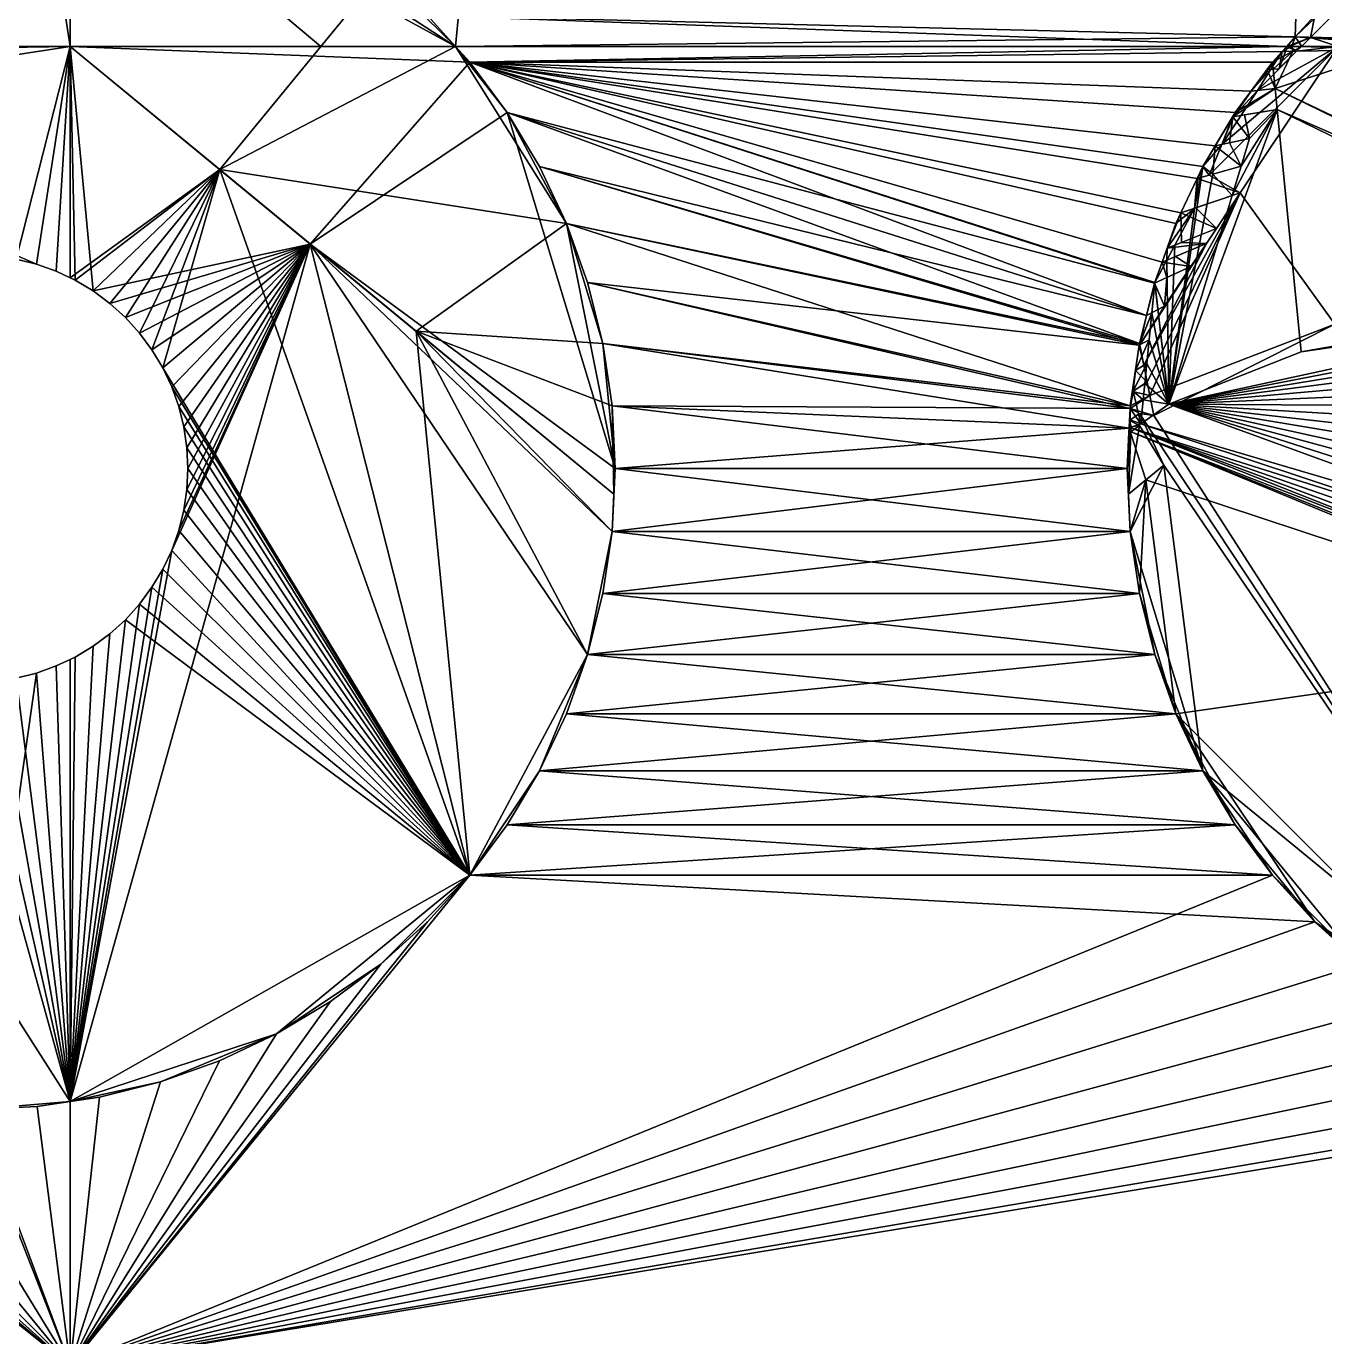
# Model space of a CAD drawing. Extents: x -12 to 12, y -68 to 54.
# Drawn here: x -6.33 to 3.4, y -55.79 to -45.98 of the extents above; entities that cross this region are included whole.
import ezdxf

# ---------------------------------------------------------------- set-up
doc = ezdxf.new("R2010")
doc.units = 0

msp = doc.modelspace()

# ---------------------------------------------------------------- linework, layer by layer
for points in [[(-3.3234, -45.8954, 3), (-3.1135, -46.127, 3), (6, 50.007, 3)], [(-3.1135, -46.127, 3), (3.177, -46.0569, 3), (6, 50.007, 3)], [(3.177, -46.0569, 3), (3.3234, -45.8954, 3), (6, 50.007, 3)], [(-9.88, -46.127, 3), (-9.5491, -46.127, 3), (-6.247, -44.5126, 3)], [(-9.88, -46.127, 3), (-6.247, -44.5126, 3), (-9.7626, -45.579, 3)], [(-6.247, -44.5126, -3), (-6, -44.5492, -3), (-9.88, -46.127, -3)], [(-8.1109, -44.6962, -3), (-6.247, -44.5126, -3), (-9.88, -46.127, -3)], [(-6, -44.5492, -3), (-6, -46.127, -3), (-9.88, -46.127, -3)], [(-9.5491, -46.127, 3), (-6, -46.127, 3), (-6.247, -44.5126, 3)], [(-6, -46.127, 3), (-6, -44.5492, 3), (-6.247, -44.5126, 3)], [(-4.1221, -46.127, -3), (-6, -46.127, -3), (-6, -44.5492, -3)], [(-3.6724, -45.579, -3), (-4.1221, -46.127, -3), (-6, -44.5492, -3)], [(-6, -44.5492, 3), (-6, -46.127, 3), (-3.1135, -46.127, 3)], [(-5.3241, -44.6962, 3), (-6, -44.5492, 3), (-3.1135, -46.127, 3)], [(-5.3241, -44.6962, 3), (-3.1135, -46.127, 3), (-3.6724, -45.579, 3)], [(4.0508, -45.2984, 3), (3.3234, -45.8954, 3), (3.2895, -46.0597, 3)], [(4.0508, -45.2984, 3), (3.2895, -46.0597, 3), (3.538, -46.0658, 3)], [(-3.6724, -45.579, -3), (-3.1135, -46.127, -3), (-4.1221, -46.127, -3)], [(-3.6724, -45.579, -3), (-3.3234, -45.8954, -3), (-3.1135, -46.127, -3)], [(-3.1135, -46.127, 3), (-3.3234, -45.8954, 3), (-3.6724, -45.579, 3)], [(3.177, -46.0569, -3), (3.3234, -45.8954, -3), (3.6724, -45.579, -3)], [(4.5618, -46.0913, -3), (3.177, -46.0569, -3), (3.6724, -45.579, -3)], [(3.1135, -46.127, -3), (-3.1135, -46.127, -3), (-3.3234, -45.8954, -3)], [(3.177, -46.0569, -3), (3.1135, -46.127, -3), (-3.3234, -45.8954, -3)], [(3.3234, -45.8954, -3), (3.177, -46.0569, -3), (-3.3234, -45.8954, -3)], [(3.3234, -45.8954, 3), (3.177, -46.0569, 3), (3.2895, -46.0597, 3)], [(-9.856, -46.1881, -3), (-9.88, -46.127, -3), (-6, -46.127, -3)], [(-9.856, -46.1881, -3), (-6, -46.127, -3), (-6.2531, -47.7584, -3)], [(-6, -46.127, 3), (-9.5491, -46.127, 3), (-9.6603, -46.6864, 3)], [(-6.4054, -47.7202, 3), (-6, -46.127, 3), (-9.6603, -46.6864, 3)], [(-6.4054, -47.7202, 3), (-6.2531, -47.7584, 3), (-6, -46.127, 3)], [(-6, -46.127, -3), (-6.1052, -47.8113, -3), (-6.2531, -47.7584, -3)], [(-6.2531, -47.7584, 3), (-6.1052, -47.8113, 3), (-6, -46.127, 3)], [(-6, -46.127, -3), (-6, -47.861, -3), (-6.1052, -47.8113, -3)], [(-6.1052, -47.8113, 3), (-6, -47.861, 3), (-6, -46.127, 3)], [(-4.8793, -47.0497, -3), (-6, -46.127, -3), (-4.1221, -46.127, -3)], [(-6, -47.861, -3), (-6, -46.127, -3), (-4.8793, -47.0497, -3)], [(-3.0071, -46.2444, 3), (-3.1135, -46.127, 3), (-6, -46.127, 3)], [(-6, -46.127, 3), (-6, -47.861, 3), (-5.9633, -47.8784, 3)], [(-6, -46.127, 3), (-5.9633, -47.8784, 3), (-5.8286, -47.9591, 3)], [(-4.2011, -47.6081, 3), (-3.0071, -46.2444, 3), (-6, -46.127, 3)], [(-4.2011, -47.6081, 3), (-6, -46.127, 3), (-5.8286, -47.9591, 3)], [(-4.8793, -47.0497, -3), (-4.1221, -46.127, -3), (-3.1135, -46.127, -3)], [(-4.8793, -47.0497, -3), (-3.1135, -46.127, -3), (-2.2829, -47.4526, -3)], [(-3.1135, -46.127, 3), (3.1135, -46.127, 3), (3.177, -46.0569, 3)], [(-3.0071, -46.2444, -3), (-3.1135, -46.127, -3), (3.1135, -46.127, -3)], [(-3.1135, -46.127, -3), (-3.0071, -46.2444, -3), (-2.7265, -46.6227, -3)], [(-3.1135, -46.127, -3), (-2.7265, -46.6227, -3), (-2.2829, -47.4526, -3)], [(3.1135, -46.127, 3), (-3.1135, -46.127, 3), (-3.0071, -46.2444, 3)], [(-3.0071, -46.2444, -3), (3.1135, -46.127, -3), (3.079, -46.1651, -3)], [(3.079, -46.1651, 3), (3.1135, -46.127, 3), (-3.0071, -46.2444, 3)], [(2.5327, -47.0906, 3), (2.7641, -47.224, 3), (3.4971, -46.127, 3)], [(2.6276, -46.8614, 3), (2.5327, -47.0906, 3), (3.4971, -46.127, 3)], [(2.8927, -46.4565, 3), (2.6276, -46.8614, 3), (3.4971, -46.127, 3)], [(3.4719, -48.2084, 3), (3.4971, -46.127, 3), (2.7641, -47.224, 3)], [(3.4971, -46.127, 3), (3.1855, -46.1637, 3), (2.8927, -46.4565, 3)], [(3.079, -46.1651, -3), (3.1135, -46.127, -3), (3.1501, -46.127, -3)], [(3.079, -46.1651, -3), (3.1501, -46.127, -3), (3.1574, -46.1641, -3)], [(3.1135, -46.127, 3), (3.079, -46.1651, 3), (3.1023, -46.1648, 3)], [(3.1855, -46.1637, 3), (3.1135, -46.127, 3), (3.1023, -46.1648, 3)], [(3.1501, -46.127, -3), (3.1135, -46.127, -3), (3.177, -46.0569, -3)], [(3.2895, -46.0597, 3), (3.177, -46.0569, 3), (3.1135, -46.127, 3)], [(3.2895, -46.0597, 3), (3.1135, -46.127, 3), (3.1333, -46.127, 3)], [(3.1855, -46.1637, 3), (3.1333, -46.127, 3), (3.1135, -46.127, 3)], [(3.1333, -46.127, 3), (3.2222, -46.127, 3), (3.2895, -46.0597, 3)], [(3.1855, -46.1637, 3), (3.2222, -46.127, 3), (3.1333, -46.127, 3)], [(3.2267, -46.127, -3), (3.1501, -46.127, -3), (3.177, -46.0569, -3)], [(3.1574, -46.1641, -3), (3.1501, -46.127, -3), (3.2267, -46.127, -3)], [(3.1574, -46.1641, -3), (3.2267, -46.127, -3), (3.9243, -46.1541, -3)], [(3.177, -46.0569, -3), (4.5618, -46.0913, -3), (4.199, -46.127, -3)], [(3.177, -46.0569, -3), (4.199, -46.127, -3), (3.2267, -46.127, -3)], [(3.4971, -46.127, 3), (3.2222, -46.127, 3), (3.1855, -46.1637, 3)], [(3.2895, -46.0597, 3), (3.2222, -46.127, 3), (3.4971, -46.127, 3)], [(3.9243, -46.1541, -3), (3.2267, -46.127, -3), (4.199, -46.127, -3)], [(3.2895, -46.0597, 3), (3.4971, -46.127, 3), (3.538, -46.0658, 3)], [(-9.856, -46.1881, -3), (-6.2531, -47.7584, -3), (-6.4054, -47.7202, -3)], [(-3.0071, -46.2444, -3), (3.079, -46.1651, -3), (3.0071, -46.2444, -3)], [(3.0071, -46.2444, 3), (3.079, -46.1651, 3), (-3.0071, -46.2444, 3)], [(3.079, -46.1651, 3), (3.0071, -46.2444, 3), (2.8461, -46.4615, 3)], [(3.079, -46.1651, 3), (2.8461, -46.4615, 3), (2.9931, -46.2978, 3)], [(3.1855, -46.1637, 3), (3.0549, -46.2943, 3), (2.8927, -46.4565, 3)], [(2.9931, -46.2978, 3), (3.0549, -46.2943, 3), (3.079, -46.1651, 3)], [(3.0071, -46.2444, -3), (3.079, -46.1651, -3), (3.1574, -46.1641, -3)], [(3.0122, -46.2967, -3), (3.0071, -46.2444, -3), (3.1574, -46.1641, -3)], [(3.0266, -46.4423, -3), (3.0122, -46.2967, -3), (3.1574, -46.1641, -3)], [(3.0266, -46.4423, -3), (3.1574, -46.1641, -3), (3.9243, -46.1541, -3)], [(3.0266, -46.4423, -3), (3.9243, -46.1541, -3), (6, -47.861, -3)], [(3.1855, -46.1637, 3), (3.1023, -46.1648, 3), (3.0549, -46.2943, 3)], [(3.0549, -46.2943, 3), (3.1023, -46.1648, 3), (3.079, -46.1651, 3)], [(-4.2011, -47.6081, 3), (-2.7265, -46.6227, 3), (-3.0071, -46.2444, 3)], [(2.123, -47.9008, -3), (-2.7265, -46.6227, -3), (-3.0071, -46.2444, -3)], [(2.1242, -47.8961, -3), (2.123, -47.9008, -3), (-3.0071, -46.2444, -3)], [(2.1788, -47.7436, -3), (2.1242, -47.8961, -3), (-3.0071, -46.2444, -3)], [(2.2829, -47.4526, -3), (2.1788, -47.7436, -3), (-3.0071, -46.2444, -3)], [(-3.0071, -46.2444, -3), (3.0071, -46.2444, -3), (2.8461, -46.4615, -3)], [(-3.0071, -46.2444, -3), (2.8461, -46.4615, -3), (2.7265, -46.6227, -3)], [(2.3198, -47.3747, -3), (2.2829, -47.4526, -3), (-3.0071, -46.2444, -3)], [(2.4422, -47.1158, -3), (2.3198, -47.3747, -3), (-3.0071, -46.2444, -3)], [(-3.0071, -46.2444, -3), (2.7265, -46.6227, -3), (2.5768, -46.8724, -3)], [(2.4843, -47.0268, -3), (2.4422, -47.1158, -3), (-3.0071, -46.2444, -3)], [(-3.0071, -46.2444, -3), (2.5768, -46.8724, -3), (2.4843, -47.0268, -3)], [(-3.0071, -46.2444, 3), (-2.7265, -46.6227, 3), (2.0626, -48.1419, 3)], [(-3.0071, -46.2444, 3), (2.0626, -48.1419, 3), (2.123, -47.9008, 3)], [(-3.0071, -46.2444, 3), (2.123, -47.9008, 3), (2.1242, -47.8961, 3)], [(-3.0071, -46.2444, 3), (2.1242, -47.8961, 3), (2.1788, -47.7436, 3)], [(2.7265, -46.6227, 3), (3.0071, -46.2444, 3), (-3.0071, -46.2444, 3)], [(2.4843, -47.0268, 3), (2.7265, -46.6227, 3), (-3.0071, -46.2444, 3)], [(-3.0071, -46.2444, 3), (2.1788, -47.7436, 3), (2.2829, -47.4526, 3)], [(-3.0071, -46.2444, 3), (2.2829, -47.4526, 3), (2.3198, -47.3747, 3)], [(2.4422, -47.1158, 3), (2.4843, -47.0268, 3), (-3.0071, -46.2444, 3)], [(2.3198, -47.3747, 3), (2.4422, -47.1158, 3), (-3.0071, -46.2444, 3)], [(2.7265, -46.6227, 3), (2.8461, -46.4615, 3), (3.0071, -46.2444, 3)], [(3.0071, -46.2444, -3), (2.9663, -46.2993, -3), (2.8461, -46.4615, -3)], [(2.8461, -46.4615, 3), (2.8927, -46.4565, 3), (2.9931, -46.2978, 3)], [(3.0266, -46.4423, -3), (2.8461, -46.4615, -3), (2.9663, -46.2993, -3)], [(3.0549, -46.2943, 3), (2.9931, -46.2978, 3), (2.8927, -46.4565, 3)], [(3.0122, -46.2967, -3), (2.9663, -46.2993, -3), (3.0071, -46.2444, -3)], [(3.0266, -46.4423, -3), (2.9663, -46.2993, -3), (3.0122, -46.2967, -3)], [(2.8927, -46.4565, 3), (2.714, -46.6529, 3), (2.6276, -46.8614, 3)], [(2.7078, -46.6539, -3), (2.7265, -46.6227, -3), (3.0266, -46.4423, -3)], [(3.0421, -46.6004, -3), (2.7078, -46.6539, -3), (3.0266, -46.4423, -3)], [(2.8927, -46.4565, 3), (2.8461, -46.4615, 3), (2.714, -46.6529, 3)], [(2.8461, -46.4615, 3), (2.7265, -46.6227, 3), (2.714, -46.6529, 3)], [(2.7265, -46.6227, -3), (2.8461, -46.4615, -3), (3.0266, -46.4423, -3)], [(3.0266, -46.4423, -3), (6, -47.861, -3), (5.9633, -47.8784, -3)], [(3.0421, -46.6004, -3), (3.0266, -46.4423, -3), (5.9633, -47.8784, -3)], [(-2.7265, -46.6227, 3), (-4.2011, -47.6081, 3), (-1.9175, -49.2895, 3)], [(2.0626, -48.1419, -3), (-2.4843, -47.0268, -3), (-2.7265, -46.6227, -3)], [(2.123, -47.9008, -3), (2.0626, -48.1419, -3), (-2.7265, -46.6227, -3)], [(-2.7265, -46.6227, -3), (-2.4843, -47.0268, -3), (-2.2829, -47.4526, -3)], [(-2.7265, -46.6227, 3), (-2.4843, -47.0268, 3), (2.0097, -48.3531, 3)], [(-2.7265, -46.6227, 3), (2.0097, -48.3531, 3), (2.0626, -48.1419, 3)], [(-2.2829, -47.4526, 3), (-2.4843, -47.0268, 3), (-2.7265, -46.6227, 3)], [(-1.9175, -49.2895, 3), (-2.2829, -47.4526, 3), (-2.7265, -46.6227, 3)], [(3.0421, -46.6004, -3), (3.2209, -48.4152, -3), (2.2301, -48.8058, -3)], [(3.0421, -46.6004, -3), (2.2301, -48.8058, -3), (2.7037, -47.2445, -3)], [(2.4843, -47.0268, 3), (2.5768, -46.8724, 3), (2.7265, -46.6227, 3)], [(2.7265, -46.6227, -3), (2.7078, -46.6539, -3), (2.5768, -46.8724, -3)], [(2.7265, -46.6227, 3), (2.5768, -46.8724, 3), (2.71, -46.6535, 3)], [(2.7704, -47.0246, -3), (3.0421, -46.6004, -3), (2.7037, -47.2445, -3)], [(3.0421, -46.6004, -3), (2.7957, -46.6398, -3), (2.7078, -46.6539, -3)], [(2.71, -46.6535, 3), (2.714, -46.6529, 3), (2.7265, -46.6227, 3)], [(2.7704, -47.0246, -3), (2.8335, -46.8165, -3), (3.0421, -46.6004, -3)], [(2.8335, -46.8165, -3), (2.7957, -46.6398, -3), (3.0421, -46.6004, -3)], [(3.0421, -46.6004, -3), (5.9633, -47.8784, -3), (5.8286, -47.9591, -3)], [(3.2209, -48.4152, -3), (3.0421, -46.6004, -3), (5.8286, -47.9591, -3)], [(2.5768, -46.8724, 3), (2.6276, -46.8614, 3), (2.71, -46.6535, 3)], [(2.6838, -46.8491, -3), (2.5768, -46.8724, -3), (2.7078, -46.6539, -3)], [(2.714, -46.6529, 3), (2.71, -46.6535, 3), (2.6276, -46.8614, 3)], [(2.6838, -46.8491, -3), (2.7078, -46.6539, -3), (2.8335, -46.8165, -3)], [(2.7078, -46.6539, -3), (2.7957, -46.6398, -3), (2.8335, -46.8165, -3)], [(2.8335, -46.8165, -3), (2.7704, -47.0246, -3), (2.6838, -46.8491, -3)], [(2.6276, -46.8614, 3), (2.5768, -46.8724, 3), (2.4843, -47.0268, 3)], [(2.6276, -46.8614, 3), (2.4843, -47.0268, 3), (2.5327, -47.0906, 3)], [(2.5586, -47.0834, -3), (2.4843, -47.0268, -3), (2.5768, -46.8724, -3)], [(2.5586, -47.0834, -3), (2.5768, -46.8724, -3), (2.7704, -47.0246, -3)], [(2.5768, -46.8724, -3), (2.6838, -46.8491, -3), (2.7704, -47.0246, -3)], [(-5.9633, -47.8784, -3), (-6, -47.861, -3), (-4.8793, -47.0497, -3)], [(-5.8286, -47.9591, -3), (-5.9633, -47.8784, -3), (-4.8793, -47.0497, -3)], [(-5.7025, -48.0527, -3), (-5.8286, -47.9591, -3), (-4.8793, -47.0497, -3)], [(-5.5861, -48.1581, -3), (-5.7025, -48.0527, -3), (-4.8793, -47.0497, -3)], [(-5.4807, -48.2745, -3), (-5.5861, -48.1581, -3), (-4.8793, -47.0497, -3)], [(-5.3872, -48.4006, -3), (-5.4807, -48.2745, -3), (-4.8793, -47.0497, -3)], [(-5.3064, -48.5353, -3), (-5.3872, -48.4006, -3), (-4.8793, -47.0497, -3)], [(-5.3064, -48.5353, -3), (-4.8793, -47.0497, -3), (-3.0071, -52.3346, -3)], [(-4.8793, -47.0497, -3), (-2.2829, -47.4526, -3), (-3.4083, -48.2608, -3)], [(-4.8793, -47.0497, -3), (-3.4083, -48.2608, -3), (-3.0071, -52.3346, -3)], [(2.0097, -48.3531, -3), (-2.2829, -47.4526, -3), (-2.4843, -47.0268, -3)], [(2.0626, -48.1419, -3), (2.0097, -48.3531, -3), (-2.4843, -47.0268, -3)], [(-2.4843, -47.0268, 3), (-2.2829, -47.4526, 3), (2.0079, -48.3657, 3)], [(-2.4843, -47.0268, 3), (2.0079, -48.3657, 3), (2.0097, -48.3531, 3)], [(2.4843, -47.0268, -3), (2.5586, -47.0834, -3), (2.2301, -48.8058, -3)], [(2.4213, -47.3402, -3), (2.4843, -47.0268, -3), (2.2301, -48.8058, -3)], [(2.5586, -47.0834, -3), (2.7037, -47.2445, -3), (2.2301, -48.8058, -3)], [(2.4213, -47.3402, -3), (2.4481, -47.1141, -3), (2.4843, -47.0268, -3)], [(2.4481, -47.1141, -3), (2.4422, -47.1158, -3), (2.4843, -47.0268, -3)], [(2.4843, -47.0268, 3), (2.4422, -47.1158, 3), (2.5327, -47.0906, 3)], [(2.7641, -47.224, 3), (2.5327, -47.0906, 3), (2.4422, -47.1158, 3)], [(2.7037, -47.2445, -3), (2.5586, -47.0834, -3), (2.7704, -47.0246, -3)], [(2.4422, -47.1158, -3), (2.4213, -47.3402, -3), (2.3198, -47.3747, -3)], [(2.7641, -47.224, 3), (2.4422, -47.1158, 3), (2.3198, -47.3747, 3)], [(2.4422, -47.1158, -3), (2.4481, -47.1141, -3), (2.4213, -47.3402, -3)], [(2.0421, -48.5159, 3), (2.0672, -48.6418, 3), (2.7641, -47.224, 3)], [(2.0421, -48.5159, 3), (2.7641, -47.224, 3), (2.5108, -47.6031, 3)], [(2.0672, -48.6418, 3), (2.0869, -48.7409, 3), (2.7641, -47.224, 3)], [(2.0869, -48.7409, 3), (3.4719, -48.2084, 3), (2.7641, -47.224, 3)], [(2.7641, -47.224, 3), (2.3198, -47.3747, 3), (2.4306, -47.3371, 3)], [(2.7641, -47.224, 3), (2.4306, -47.3371, 3), (2.586, -47.4907, 3)], [(2.7641, -47.224, 3), (2.586, -47.4907, 3), (2.5108, -47.6031, 3)], [(2.2165, -47.6383, -3), (2.2829, -47.4526, -3), (2.4213, -47.3402, -3)], [(2.2744, -47.6151, -3), (2.2165, -47.6383, -3), (2.4213, -47.3402, -3)], [(2.3198, -47.3747, 3), (2.2829, -47.4526, 3), (2.2165, -47.6383, 3)], [(2.3198, -47.3747, 3), (2.2165, -47.6383, 3), (2.3235, -47.5955, 3)], [(2.2744, -47.6151, -3), (2.4213, -47.3402, -3), (2.2301, -48.8058, -3)], [(2.2829, -47.4526, -3), (2.3198, -47.3747, -3), (2.4213, -47.3402, -3)], [(2.586, -47.4907, 3), (2.4306, -47.3371, 3), (2.3198, -47.3747, 3)], [(2.3198, -47.3747, 3), (2.3235, -47.5955, 3), (2.586, -47.4907, 3)], [(-2.2829, -47.4526, -3), (-2.0097, -48.3531, -3), (-3.4083, -48.2608, -3)], [(2.0079, -48.3657, -3), (-2.1242, -47.8961, -3), (-2.2829, -47.4526, -3)], [(2.0097, -48.3531, -3), (2.0079, -48.3657, -3), (-2.2829, -47.4526, -3)], [(-2.2829, -47.4526, -3), (-2.1242, -47.8961, -3), (-2.0097, -48.3531, -3)], [(-2.2829, -47.4526, 3), (-2.1242, -47.8961, 3), (1.9406, -48.819, 3)], [(-2.2829, -47.4526, 3), (1.9406, -48.819, 3), (2.0079, -48.3657, 3)], [(-2.0097, -48.3531, 3), (-2.1242, -47.8961, 3), (-2.2829, -47.4526, 3)], [(-1.9175, -49.2895, 3), (-2.0097, -48.3531, 3), (-2.2829, -47.4526, 3)], [(2.2829, -47.4526, -3), (2.2165, -47.6383, -3), (2.1788, -47.7436, -3)], [(2.1788, -47.7436, 3), (2.2165, -47.6383, 3), (2.2829, -47.4526, 3)], [(2.3235, -47.5955, 3), (2.5108, -47.6031, 3), (2.586, -47.4907, 3)], [(2.0118, -48.3635, 3), (2.0421, -48.5159, 3), (2.5108, -47.6031, 3)], [(2.5108, -47.6031, 3), (2.3951, -47.7763, 3), (2.0118, -48.3635, 3)], [(2.5108, -47.6031, 3), (2.2165, -47.6383, 3), (2.1788, -47.7436, 3)], [(2.5108, -47.6031, 3), (2.1788, -47.7436, 3), (2.2799, -47.7008, 3)], [(2.5108, -47.6031, 3), (2.3235, -47.5955, 3), (2.2165, -47.6383, 3)], [(2.5108, -47.6031, 3), (2.2799, -47.7008, 3), (2.3951, -47.7763, 3)], [(-6, -54.0297, 3), (-3.0071, -52.3346, 3), (-4.2011, -47.6081, 3)], [(-5.2393, -49.9018, 3), (-6, -54.0297, 3), (-4.2011, -47.6081, 3)], [(-4.2011, -47.6081, 3), (-5.8286, -47.9591, 3), (-5.7025, -48.0527, 3)], [(-4.2011, -47.6081, 3), (-5.7025, -48.0527, 3), (-5.5861, -48.1581, 3)], [(-4.2011, -47.6081, 3), (-5.5861, -48.1581, 3), (-5.4807, -48.2745, 3)], [(-4.2011, -47.6081, 3), (-5.4807, -48.2745, 3), (-5.3872, -48.4006, 3)], [(-4.2011, -47.6081, 3), (-5.3872, -48.4006, 3), (-5.3064, -48.5353, 3)], [(-4.2011, -47.6081, 3), (-5.3064, -48.5353, 3), (-5.2393, -48.6772, 3)], [(-4.2011, -47.6081, 3), (-5.2393, -48.6772, 3), (-5.1864, -48.825, 3)], [(-5.1864, -49.7539, 3), (-5.2393, -49.9018, 3), (-4.2011, -47.6081, 3)], [(-4.2011, -47.6081, 3), (-5.1864, -48.825, 3), (-5.1483, -48.9773, 3)], [(-5.1483, -49.6016, 3), (-5.1864, -49.7539, 3), (-4.2011, -47.6081, 3)], [(-4.2011, -47.6081, 3), (-5.1483, -48.9773, 3), (-5.1252, -49.1327, 3)], [(-5.1252, -49.4463, 3), (-5.1483, -49.6016, 3), (-4.2011, -47.6081, 3)], [(-4.2011, -47.6081, 3), (-5.1252, -49.1327, 3), (-5.1175, -49.2895, 3)], [(-4.2011, -47.6081, 3), (-5.1175, -49.2895, 3), (-5.1252, -49.4463, 3)], [(-4.2011, -47.6081, 3), (-1.9269, -49.4805, 3), (-1.9175, -49.2895, 3)], [(-1.9406, -49.76, 3), (-1.9269, -49.4805, 3), (-4.2011, -47.6081, 3)], [(-2.1242, -50.6828, 3), (-1.9406, -49.76, 3), (-4.2011, -47.6081, 3)], [(-3.0071, -52.3346, 3), (-2.1242, -50.6828, 3), (-4.2011, -47.6081, 3)], [(2.2165, -47.6383, -3), (2.2136, -47.7289, -3), (2.1788, -47.7436, -3)], [(2.3951, -47.7763, 3), (2.2799, -47.7008, 3), (2.1788, -47.7436, 3)], [(2.2136, -47.7289, -3), (2.2744, -47.6151, -3), (2.2301, -48.8058, -3)], [(2.2165, -47.6383, -3), (2.2744, -47.6151, -3), (2.2136, -47.7289, -3)], [(-6.2531, -47.7584, -3), (-6.2531, -47.7584, 3), (-6.4054, -47.7202, 3)], [(-6.2531, -47.7584, -3), (-6.4054, -47.7202, 3), (-6.4054, -47.7202, -3)], [(-6.1052, -47.8113, -3), (-6.1052, -47.8113, 3), (-6.2531, -47.7584, 3)], [(-6.1052, -47.8113, -3), (-6.2531, -47.7584, 3), (-6.2531, -47.7584, -3)], [(2.3951, -47.7763, 3), (2.1966, -48.0733, 3), (2.0118, -48.3635, 3)], [(2.1788, -47.7436, 3), (2.1242, -47.8961, 3), (2.123, -47.9008, 3)], [(2.1788, -47.7436, 3), (2.123, -47.9008, 3), (2.2144, -47.859, 3)], [(2.1242, -47.8961, -3), (2.1788, -47.7436, -3), (2.2136, -47.7289, -3)], [(2.1242, -47.8961, -3), (2.2136, -47.7289, -3), (2.2301, -48.8058, -3)], [(2.2144, -47.859, 3), (2.3951, -47.7763, 3), (2.1788, -47.7436, 3)], [(2.3951, -47.7763, 3), (2.2144, -47.859, 3), (2.1966, -48.0733, 3)], [(-6, -47.861, 3), (-6.1052, -47.8113, 3), (-6.1052, -47.8113, -3)], [(-6, -47.861, 3), (-6.1052, -47.8113, -3), (-6, -47.861, -3)], [(-6, -47.861, -3), (-5.9633, -47.8784, -3), (-5.9633, -47.8784, 3)], [(-6, -47.861, 3), (-6, -47.861, -3), (-5.9633, -47.8784, 3)], [(-5.8286, -47.9591, -3), (-5.8286, -47.9591, 3), (-5.9633, -47.8784, 3)], [(-5.8286, -47.9591, -3), (-5.9633, -47.8784, 3), (-5.9633, -47.8784, -3)], [(1.9406, -48.819, -3), (-2.0097, -48.3531, -3), (-2.1242, -47.8961, -3)], [(2.0079, -48.3657, -3), (1.9406, -48.819, -3), (-2.1242, -47.8961, -3)], [(-2.1242, -47.8961, 3), (-2.0097, -48.3531, 3), (1.9396, -48.8393, 3)], [(-2.1242, -47.8961, 3), (1.9396, -48.8393, 3), (1.9406, -48.819, 3)], [(2.1966, -48.0733, 3), (2.2144, -47.859, 3), (2.123, -47.9008, 3)], [(2.123, -47.9008, -3), (2.1242, -47.8961, -3), (2.1238, -47.9004, -3)], [(2.1238, -47.9004, -3), (2.1242, -47.8961, -3), (2.2301, -48.8058, -3)], [(-5.7025, -48.0527, -3), (-5.7025, -48.0527, 3), (-5.8286, -47.9591, 3)], [(-5.7025, -48.0527, -3), (-5.8286, -47.9591, 3), (-5.8286, -47.9591, -3)], [(2.0626, -48.1419, -3), (2.123, -47.9008, -3), (2.1238, -47.9004, -3)], [(2.102, -48.1218, -3), (2.0626, -48.1419, -3), (2.1238, -47.9004, -3)], [(2.1966, -48.0733, 3), (2.123, -47.9008, 3), (2.0626, -48.1419, 3)], [(2.102, -48.1218, -3), (2.1238, -47.9004, -3), (2.2301, -48.8058, -3)], [(3.2209, -48.4152, -3), (5.8286, -47.9591, -3), (5.7025, -48.0527, -3)], [(-5.7025, -48.0527, 3), (-5.7025, -48.0527, -3), (-5.5861, -48.1581, -3)], [(-5.7025, -48.0527, 3), (-5.5861, -48.1581, -3), (-5.5861, -48.1581, 3)], [(2.1966, -48.0733, 3), (2.0626, -48.1419, 3), (2.0118, -48.3635, 3)], [(2.2301, -48.8058, -3), (3.2209, -48.4152, -3), (5.7025, -48.0527, -3)], [(2.2301, -48.8058, -3), (5.7025, -48.0527, -3), (5.5861, -48.1581, -3)], [(-5.4807, -48.2745, 3), (-5.5861, -48.1581, 3), (-5.5861, -48.1581, -3)], [(-5.4807, -48.2745, 3), (-5.5861, -48.1581, -3), (-5.4807, -48.2745, -3)], [(2.102, -48.1218, -3), (2.082, -48.3241, -3), (2.0079, -48.3657, -3)], [(2.0079, -48.3657, -3), (2.0626, -48.1419, -3), (2.102, -48.1218, -3)], [(2.0079, -48.3657, -3), (2.0097, -48.3531, -3), (2.0626, -48.1419, -3)], [(2.0626, -48.1419, 3), (2.0097, -48.3531, 3), (2.0118, -48.3635, 3)], [(2.082, -48.3241, -3), (2.102, -48.1218, -3), (2.2301, -48.8058, -3)], [(2.2301, -48.8058, -3), (5.5861, -48.1581, -3), (5.4807, -48.2745, -3)], [(-5.3872, -48.4006, 3), (-5.4807, -48.2745, 3), (-5.4807, -48.2745, -3)], [(-5.3872, -48.4006, 3), (-5.4807, -48.2745, -3), (-5.3872, -48.4006, -3)], [(-2.0097, -48.3531, -3), (-1.9406, -48.819, -3), (-3.4083, -48.2608, -3)], [(-3.4083, -48.2608, -3), (-1.9269, -49.4805, -3), (-1.9406, -49.76, -3)], [(-3.4083, -48.2608, -3), (-1.9406, -49.76, -3), (-2.1242, -50.6828, -3)], [(-3.4083, -48.2608, -3), (-2.1242, -50.6828, -3), (-3.0071, -52.3346, -3)], [(-1.9406, -48.819, -3), (-1.9269, -49.4805, -3), (-3.4083, -48.2608, -3)], [(2.0869, -48.7409, 3), (2.1167, -48.8909, 3), (3.4719, -48.2084, 3)], [(3.4719, -48.2084, 3), (2.1167, -48.8909, 3), (5.3241, -53.8828, 3)], [(2.2301, -48.8058, -3), (5.4807, -48.2745, -3), (5.3872, -48.4006, -3)], [(1.9396, -48.8393, -3), (-1.9406, -48.819, -3), (-2.0097, -48.3531, -3)], [(1.9406, -48.819, -3), (1.9396, -48.8393, -3), (-2.0097, -48.3531, -3)], [(-2.0097, -48.3531, 3), (-1.9406, -48.819, 3), (1.9323, -48.9875, 3)], [(-2.0097, -48.3531, 3), (1.9323, -48.9875, 3), (1.9396, -48.8393, 3)], [(-1.9175, -49.2895, 3), (-1.9406, -48.819, 3), (-2.0097, -48.3531, 3)], [(2.0079, -48.3657, -3), (1.98, -48.5534, -3), (1.9406, -48.819, -3)], [(1.9406, -48.819, 3), (1.98, -48.5534, 3), (2.0079, -48.3657, 3)], [(1.98, -48.5534, -3), (2.0079, -48.3657, -3), (2.082, -48.3241, -3)], [(2.0645, -48.5024, -3), (1.98, -48.5534, -3), (2.082, -48.3241, -3)], [(2.0079, -48.3657, 3), (1.98, -48.5534, 3), (2.0421, -48.5159, 3)], [(2.0118, -48.3635, 3), (2.0097, -48.3531, 3), (2.0079, -48.3657, 3)], [(2.0118, -48.3635, 3), (2.0079, -48.3657, 3), (2.0421, -48.5159, 3)], [(2.0645, -48.5024, -3), (2.082, -48.3241, -3), (2.2301, -48.8058, -3)], [(-5.3064, -48.5353, 3), (-5.3872, -48.4006, 3), (-5.3872, -48.4006, -3)], [(-5.3064, -48.5353, 3), (-5.3872, -48.4006, -3), (-5.3064, -48.5353, -3)], [(2.2301, -48.8058, -3), (5.3872, -48.4006, -3), (5.3064, -48.5353, -3)], [(-5.2393, -48.6772, -3), (-5.3064, -48.5353, -3), (-3.0071, -52.3346, -3)], [(-5.2393, -48.6772, 3), (-5.3064, -48.5353, 3), (-5.3064, -48.5353, -3)], [(-5.2393, -48.6772, 3), (-5.3064, -48.5353, -3), (-5.2393, -48.6772, -3)], [(1.9406, -48.8386, -3), (1.9406, -48.819, -3), (1.98, -48.5534, -3)], [(1.9406, -48.8386, -3), (1.98, -48.5534, -3), (1.9626, -48.7087, -3)], [(1.9406, -48.819, 3), (1.9564, -48.7126, 3), (1.98, -48.5534, 3)], [(2.0672, -48.6418, 3), (1.98, -48.5534, 3), (1.9564, -48.7126, 3)], [(2.0645, -48.5024, -3), (2.0497, -48.653, -3), (1.9626, -48.7087, -3)], [(1.98, -48.5534, -3), (2.0645, -48.5024, -3), (1.9626, -48.7087, -3)], [(2.0672, -48.6418, 3), (2.0421, -48.5159, 3), (1.98, -48.5534, 3)], [(2.0497, -48.653, -3), (2.0645, -48.5024, -3), (2.2301, -48.8058, -3)], [(2.2301, -48.8058, -3), (5.3064, -48.5353, -3), (5.2393, -48.6772, -3)], [(-5.1864, -48.825, -3), (-5.2393, -48.6772, -3), (-3.0071, -52.3346, -3)], [(-5.1864, -48.825, 3), (-5.2393, -48.6772, 3), (-5.2393, -48.6772, -3)], [(-5.1864, -48.825, 3), (-5.2393, -48.6772, -3), (-5.1864, -48.825, -3)], [(2.0672, -48.6418, 3), (1.9564, -48.7126, 3), (2.0869, -48.7409, 3)], [(2.0378, -48.7738, -3), (1.9626, -48.7087, -3), (2.0497, -48.653, -3)], [(2.0378, -48.7738, -3), (2.0497, -48.653, -3), (2.2301, -48.8058, -3)], [(2.2301, -48.8058, -3), (5.2393, -48.6772, -3), (5.1864, -48.825, -3)], [(2.1167, -48.8909, 3), (2.0869, -48.7409, 3), (1.9396, -48.8393, 3)], [(1.9406, -48.819, 3), (1.9396, -48.8393, 3), (2.0869, -48.7409, 3)], [(1.9626, -48.7087, -3), (2.0199, -48.9551, -3), (1.9406, -48.8386, -3)], [(1.9564, -48.7126, 3), (1.9406, -48.819, 3), (2.0869, -48.7409, 3)], [(1.9626, -48.7087, -3), (2.0378, -48.7738, -3), (2.0199, -48.9551, -3)], [(2.0199, -48.9551, -3), (2.0378, -48.7738, -3), (2.2301, -48.8058, -3)], [(-5.1483, -48.9773, -3), (-5.1864, -48.825, -3), (-3.0071, -52.3346, -3)], [(-5.1483, -48.9773, 3), (-5.1864, -48.825, 3), (-5.1864, -48.825, -3)], [(-5.1483, -48.9773, 3), (-5.1864, -48.825, -3), (-5.1483, -48.9773, -3)], [(1.9323, -48.9875, -3), (-1.9175, -49.2895, -3), (-1.9406, -48.819, -3)], [(1.9396, -48.8393, -3), (1.9323, -48.9875, -3), (-1.9406, -48.819, -3)], [(-1.9406, -48.819, -3), (-1.9175, -49.2895, -3), (-1.9269, -49.4805, -3)], [(-1.9406, -48.819, 3), (-1.9175, -49.2895, 3), (1.9175, -49.2895, 3)], [(-1.9406, -48.819, 3), (1.9175, -49.2895, 3), (1.9323, -48.9875, 3)], [(1.9396, -48.8393, -3), (1.9353, -48.9284, -3), (1.9323, -48.9875, -3)], [(1.9323, -48.9875, 3), (1.9353, -48.9284, 3), (1.9396, -48.8393, 3)], [(1.9406, -48.9247, -3), (1.9353, -48.9284, -3), (1.9396, -48.8393, -3)], [(1.9396, -48.8393, 3), (1.9353, -48.9284, 3), (2.0097, -48.877, 3)], [(2.0097, -48.967, 3), (2.0097, -48.877, 3), (1.9353, -48.9284, 3)], [(1.9406, -48.8386, -3), (1.9396, -48.8393, -3), (1.9406, -48.819, -3)], [(1.9406, -48.9247, -3), (1.9396, -48.8393, -3), (1.9406, -48.8386, -3)], [(2.1167, -48.8909, 3), (1.9396, -48.8393, 3), (2.0097, -48.877, 3)], [(2.0199, -48.9551, -3), (1.9406, -48.9247, -3), (1.9406, -48.8386, -3)], [(2.0097, -48.877, 3), (2.0097, -48.967, 3), (2.1908, -49.2632, 3)], [(2.0097, -48.877, 3), (2.1908, -49.2632, 3), (5.3241, -53.8828, 3)], [(2.1167, -48.8909, 3), (2.0097, -48.877, 3), (5.3241, -53.8828, 3)], [(2.0199, -48.9551, -3), (2.2301, -48.8058, -3), (5.2393, -49.9018, -3)], [(2.2301, -48.8058, -3), (5.1864, -48.825, -3), (5.1483, -48.9773, -3)], [(2.2301, -48.8058, -3), (5.1483, -48.9773, -3), (5.1252, -49.1327, -3)], [(2.2301, -48.8058, -3), (5.1252, -49.1327, -3), (5.1175, -49.2895, -3)], [(2.2301, -48.8058, -3), (5.1175, -49.2895, -3), (5.1252, -49.4463, -3)], [(2.2301, -48.8058, -3), (5.1252, -49.4463, -3), (5.1483, -49.6016, -3)], [(2.2301, -48.8058, -3), (5.1483, -49.6016, -3), (5.1864, -49.7539, -3)], [(2.2301, -48.8058, -3), (5.1864, -49.7539, -3), (5.2393, -49.9018, -3)], [(-5.1252, -49.1327, -3), (-5.1483, -48.9773, -3), (-3.0071, -52.3346, -3)], [(-5.1252, -49.1327, 3), (-5.1483, -48.9773, 3), (-5.1483, -48.9773, -3)], [(-5.1252, -49.1327, 3), (-5.1483, -48.9773, -3), (-5.1252, -49.1327, -3)], [(1.9269, -49.4805, 3), (2.1908, -49.2632, 3), (2.0097, -48.967, 3)], [(2.0097, -48.967, 3), (1.9447, -49.0133, 3), (1.9269, -49.4805, 3)], [(1.9484, -48.9763, 3), (1.9323, -48.9875, 3), (1.9308, -49.0184, 3)], [(1.9484, -48.9763, 3), (1.9308, -49.0184, 3), (1.9447, -49.0133, 3)], [(1.9323, -48.9875, -3), (1.9353, -48.9284, -3), (1.9406, -48.9817, -3)], [(1.9353, -48.9284, 3), (1.9323, -48.9875, 3), (1.9484, -48.9763, 3)], [(1.9353, -48.9284, -3), (1.9406, -48.9247, -3), (1.9406, -48.9817, -3)], [(2.0097, -48.967, 3), (1.9353, -48.9284, 3), (1.9484, -48.9763, 3)], [(2.0199, -48.9551, -3), (1.9406, -48.9817, -3), (1.9406, -48.9247, -3)], [(1.9406, -48.9817, -3), (2.0199, -48.9551, -3), (5.3064, -50.0437, -3)], [(2.0097, -48.967, 3), (1.9484, -48.9763, 3), (1.9447, -49.0133, 3)], [(2.0199, -48.9551, -3), (5.2393, -49.9018, -3), (5.3064, -50.0437, -3)], [(1.9323, -48.9875, -3), (1.9175, -49.2895, -3), (-1.9175, -49.2895, -3)], [(1.9323, -48.9875, -3), (1.9308, -49.0184, -3), (1.9175, -49.2895, -3)], [(1.9175, -49.2895, 3), (1.9308, -49.0184, 3), (1.9323, -48.9875, 3)], [(1.9175, -49.2895, -3), (1.9308, -49.0184, -3), (1.9406, -49.0115, -3)], [(1.9269, -49.4805, -3), (1.9175, -49.2895, -3), (1.9406, -49.0115, -3)], [(1.9447, -49.0133, 3), (1.9308, -49.0184, 3), (1.9175, -49.2895, 3)], [(1.9447, -49.0133, 3), (1.9175, -49.2895, 3), (1.9269, -49.4805, 3)], [(2.0582, -49.3724, -3), (1.9269, -49.4805, -3), (1.9406, -49.0115, -3)], [(1.9323, -48.9875, -3), (1.9406, -49.0115, -3), (1.9308, -49.0184, -3)], [(1.9406, -49.0115, -3), (1.9323, -48.9875, -3), (1.9406, -48.9817, -3)], [(1.9406, -48.9817, -3), (5.3064, -50.0437, -3), (5.3872, -50.1784, -3)], [(1.9406, -48.9817, -3), (5.3872, -50.1784, -3), (5.4807, -50.3045, -3)], [(1.9406, -48.9817, -3), (5.4807, -50.3045, -3), (5.5861, -50.4209, -3)], [(1.9406, -49.0115, -3), (1.9406, -48.9817, -3), (5.5861, -50.4209, -3)], [(1.9406, -49.0115, -3), (5.5861, -50.4209, -3), (5.7025, -50.5263, -3)], [(1.9406, -49.0115, -3), (5.7025, -50.5263, -3), (5.8286, -50.6198, -3)], [(2.0582, -49.3724, -3), (1.9406, -49.0115, -3), (5.8286, -50.6198, -3)], [(-3.0071, -52.3346, -3), (-5.1175, -49.2895, -3), (-5.1252, -49.1327, -3)], [(-5.1175, -49.2895, 3), (-5.1252, -49.1327, 3), (-5.1252, -49.1327, -3)], [(-5.1175, -49.2895, 3), (-5.1252, -49.1327, -3), (-5.1175, -49.2895, -3)], [(2.1908, -49.2632, 3), (1.9269, -49.4805, 3), (1.9406, -49.76, 3)], [(2.1908, -49.2632, 3), (1.9406, -49.76, 3), (2.4843, -51.5522, 3)], [(2.1908, -49.2632, 3), (2.4843, -51.5522, 3), (5.3241, -53.8828, 3)], [(-3.0071, -52.3346, -3), (-5.1252, -49.4463, -3), (-5.1175, -49.2895, -3)], [(-5.1252, -49.4463, 3), (-5.1175, -49.2895, 3), (-5.1175, -49.2895, -3)], [(-5.1252, -49.4463, 3), (-5.1175, -49.2895, -3), (-5.1252, -49.4463, -3)], [(-1.9406, -49.76, -3), (-1.9269, -49.4805, -3), (-1.9175, -49.2895, -3)], [(1.9175, -49.2895, -3), (1.9406, -49.76, -3), (-1.9406, -49.76, -3)], [(1.9175, -49.2895, -3), (-1.9406, -49.76, -3), (-1.9175, -49.2895, -3)], [(-1.9175, -49.2895, 3), (-1.9269, -49.4805, 3), (-1.9406, -49.76, 3)], [(-1.9175, -49.2895, 3), (-1.9406, -49.76, 3), (1.9406, -49.76, 3)], [(-1.9175, -49.2895, 3), (1.9406, -49.76, 3), (1.9175, -49.2895, 3)], [(1.9175, -49.2895, -3), (1.9269, -49.4805, -3), (1.9406, -49.76, -3)], [(1.9406, -49.76, 3), (1.9269, -49.4805, 3), (1.9175, -49.2895, 3)], [(-3.0071, -52.3346, -3), (-5.1483, -49.6016, -3), (-5.1252, -49.4463, -3)], [(-5.1483, -49.6016, 3), (-5.1252, -49.4463, 3), (-5.1252, -49.4463, -3)], [(-5.1483, -49.6016, 3), (-5.1252, -49.4463, -3), (-5.1483, -49.6016, -3)], [(1.9269, -49.4805, -3), (2.0582, -49.3724, -3), (1.9406, -49.76, -3)], [(2.0097, -50.2259, -3), (1.9406, -49.76, -3), (2.0582, -49.3724, -3)], [(2.2829, -51.1264, -3), (2.0097, -50.2259, -3), (2.0582, -49.3724, -3)], [(2.2829, -51.1264, -3), (2.0582, -49.3724, -3), (5.8286, -50.6198, -3)], [(-3.0071, -52.3346, -3), (-5.1864, -49.7539, -3), (-5.1483, -49.6016, -3)], [(-5.1864, -49.7539, 3), (-5.1483, -49.6016, 3), (-5.1483, -49.6016, -3)], [(-5.1864, -49.7539, 3), (-5.1483, -49.6016, -3), (-5.1864, -49.7539, -3)], [(-3.0071, -52.3346, -3), (-5.2393, -49.9018, -3), (-5.1864, -49.7539, -3)], [(-5.2393, -49.9018, 3), (-5.1864, -49.7539, 3), (-5.1864, -49.7539, -3)], [(-5.2393, -49.9018, 3), (-5.1864, -49.7539, -3), (-5.2393, -49.9018, -3)], [(-1.9406, -49.76, -3), (-2.0097, -50.2259, -3), (-2.1242, -50.6828, -3)], [(-2.1242, -50.6828, 3), (-2.0097, -50.2259, 3), (-1.9406, -49.76, 3)], [(1.9406, -49.76, -3), (2.0097, -50.2259, -3), (-2.0097, -50.2259, -3)], [(1.9406, -49.76, -3), (-2.0097, -50.2259, -3), (-1.9406, -49.76, -3)], [(-1.9406, -49.76, 3), (-2.0097, -50.2259, 3), (2.0097, -50.2259, 3)], [(-1.9406, -49.76, 3), (2.0097, -50.2259, 3), (1.9406, -49.76, 3)], [(1.9406, -49.76, 3), (2.0097, -50.2259, 3), (2.1242, -50.6828, 3)], [(1.9406, -49.76, 3), (2.1242, -50.6828, 3), (2.4843, -51.5522, 3)], [(-5.2393, -49.9018, 3), (-5.3064, -50.0437, 3), (-6, -54.0297, 3)], [(-3.0071, -52.3346, -3), (-5.3064, -50.0437, -3), (-5.2393, -49.9018, -3)], [(-5.3064, -50.0437, 3), (-5.2393, -49.9018, 3), (-5.2393, -49.9018, -3)], [(-5.3064, -50.0437, 3), (-5.2393, -49.9018, -3), (-5.3064, -50.0437, -3)], [(-5.3064, -50.0437, 3), (-5.3872, -50.1784, 3), (-6, -54.0297, 3)], [(-3.0071, -52.3346, -3), (-5.3872, -50.1784, -3), (-5.3064, -50.0437, -3)], [(-5.3872, -50.1784, 3), (-5.3064, -50.0437, 3), (-5.3064, -50.0437, -3)], [(-5.3872, -50.1784, 3), (-5.3064, -50.0437, -3), (-5.3872, -50.1784, -3)], [(-5.3872, -50.1784, 3), (-5.4807, -50.3045, 3), (-6, -54.0297, 3)], [(-3.0071, -52.3346, -3), (-5.4807, -50.3045, -3), (-5.3872, -50.1784, -3)], [(-5.4807, -50.3045, 3), (-5.3872, -50.1784, 3), (-5.3872, -50.1784, -3)], [(-5.4807, -50.3045, 3), (-5.3872, -50.1784, -3), (-5.4807, -50.3045, -3)], [(2.0097, -50.2259, -3), (2.1242, -50.6828, -3), (-2.1242, -50.6828, -3)], [(2.0097, -50.2259, -3), (-2.1242, -50.6828, -3), (-2.0097, -50.2259, -3)], [(-2.0097, -50.2259, 3), (-2.1242, -50.6828, 3), (2.1242, -50.6828, 3)], [(-2.0097, -50.2259, 3), (2.1242, -50.6828, 3), (2.0097, -50.2259, 3)], [(2.2829, -51.1264, -3), (2.1242, -50.6828, -3), (2.0097, -50.2259, -3)], [(-5.4807, -50.3045, 3), (-5.5861, -50.4209, 3), (-6, -54.0297, 3)], [(-3.0071, -52.3346, -3), (-5.5861, -50.4209, -3), (-5.4807, -50.3045, -3)], [(-5.5861, -50.4209, 3), (-5.4807, -50.3045, 3), (-5.4807, -50.3045, -3)], [(-5.5861, -50.4209, 3), (-5.4807, -50.3045, -3), (-5.5861, -50.4209, -3)], [(-6, -54.0297, -3), (-5.7025, -50.5263, -3), (-5.5861, -50.4209, -3)], [(-3.0071, -52.3346, -3), (-6, -54.0297, -3), (-5.5861, -50.4209, -3)], [(-5.5861, -50.4209, 3), (-5.7025, -50.5263, 3), (-6, -54.0297, 3)], [(-5.7025, -50.5263, 3), (-5.5861, -50.4209, 3), (-5.5861, -50.4209, -3)], [(-5.7025, -50.5263, 3), (-5.5861, -50.4209, -3), (-5.7025, -50.5263, -3)], [(-6, -54.0297, -3), (-5.8286, -50.6198, -3), (-5.7025, -50.5263, -3)], [(-5.7025, -50.5263, 3), (-5.8286, -50.6198, 3), (-6, -54.0297, 3)], [(-5.8286, -50.6198, 3), (-5.7025, -50.5263, 3), (-5.7025, -50.5263, -3)], [(-5.8286, -50.6198, 3), (-5.7025, -50.5263, -3), (-5.8286, -50.6198, -3)], [(-6, -54.0297, -3), (-5.9633, -50.7006, -3), (-5.8286, -50.6198, -3)], [(-5.8286, -50.6198, 3), (-5.9633, -50.7006, 3), (-6, -54.0297, 3)], [(-5.9633, -50.7006, 3), (-5.8286, -50.6198, 3), (-5.8286, -50.6198, -3)], [(-5.9633, -50.7006, 3), (-5.8286, -50.6198, -3), (-5.9633, -50.7006, -3)], [(5.8286, -50.6198, -3), (4.8806, -53.7241, -3), (2.2829, -51.1264, -3)], [(-6.1052, -50.7677, -3), (-6, -50.7179, -3), (-6, -54.0297, -3)], [(-6, -54.0297, 3), (-6, -50.7179, 3), (-6.1052, -50.7677, 3)], [(-6.1052, -50.7677, -3), (-6.1052, -50.7677, 3), (-6, -50.7179, 3)], [(-6, -50.7179, -3), (-6.1052, -50.7677, -3), (-6, -50.7179, 3)], [(-6, -54.0297, -3), (-6, -50.7179, -3), (-5.9633, -50.7006, -3)], [(-5.9633, -50.7006, 3), (-6, -50.7179, 3), (-6, -54.0297, 3)], [(-6, -50.7179, 3), (-5.9633, -50.7006, 3), (-5.9633, -50.7006, -3)], [(-6, -50.7179, 3), (-5.9633, -50.7006, -3), (-6, -50.7179, -3)], [(-2.1242, -50.6828, -3), (-2.4843, -51.5522, -3), (-3.0071, -52.3346, -3)], [(-3.0071, -52.3346, 3), (-2.4843, -51.5522, 3), (-2.1242, -50.6828, 3)], [(-2.1242, -50.6828, -3), (-2.2829, -51.1264, -3), (-2.4843, -51.5522, -3)], [(-2.4843, -51.5522, 3), (-2.2829, -51.1264, 3), (-2.1242, -50.6828, 3)], [(2.1242, -50.6828, -3), (2.2829, -51.1264, -3), (-2.2829, -51.1264, -3)], [(2.1242, -50.6828, -3), (-2.2829, -51.1264, -3), (-2.1242, -50.6828, -3)], [(-2.1242, -50.6828, 3), (-2.2829, -51.1264, 3), (2.2829, -51.1264, 3)], [(-2.1242, -50.6828, 3), (2.2829, -51.1264, 3), (2.1242, -50.6828, 3)], [(2.1242, -50.6828, 3), (2.2829, -51.1264, 3), (2.4843, -51.5522, 3)], [(-6.7175, -54.0895, 3), (-6, -54.0297, 3), (-6.2531, -50.8206, 3)], [(-6.7175, -54.0895, 3), (-6.2531, -50.8206, 3), (-6.4054, -50.8587, 3)], [(-6.4054, -50.8587, -3), (-6.2531, -50.8206, -3), (-6, -54.0297, -3)], [(-6.4054, -50.8587, 3), (-6.2531, -50.8206, 3), (-6.2531, -50.8206, -3)], [(-6.4054, -50.8587, 3), (-6.2531, -50.8206, -3), (-6.4054, -50.8587, -3)], [(-6.2531, -50.8206, -3), (-6.1052, -50.7677, -3), (-6, -54.0297, -3)], [(-6, -54.0297, 3), (-6.1052, -50.7677, 3), (-6.2531, -50.8206, 3)], [(-6.2531, -50.8206, 3), (-6.1052, -50.7677, 3), (-6.1052, -50.7677, -3)], [(-6.2531, -50.8206, 3), (-6.1052, -50.7677, -3), (-6.2531, -50.8206, -3)], [(-6, -54.0297, -3), (-6.7175, -54.0895, -3), (-8.0165, -50.8723, -3)], [(-6.8743, -50.8818, -3), (-6, -54.0297, -3), (-8.0165, -50.8723, -3)], [(-6.8743, -50.8818, -3), (-6.7175, -50.8895, -3), (-6, -54.0297, -3)], [(-6.7175, -50.8895, -3), (-6.5607, -50.8818, -3), (-6, -54.0297, -3)], [(-6.5607, -50.8818, -3), (-6.4054, -50.8587, -3), (-6, -54.0297, -3)], [(2.2829, -51.1264, -3), (2.4843, -51.5522, -3), (-2.4843, -51.5522, -3)], [(2.2829, -51.1264, -3), (-2.4843, -51.5522, -3), (-2.2829, -51.1264, -3)], [(-2.2829, -51.1264, 3), (-2.4843, -51.5522, 3), (2.4843, -51.5522, 3)], [(-2.2829, -51.1264, 3), (2.4843, -51.5522, 3), (2.2829, -51.1264, 3)], [(2.7265, -51.9562, -3), (2.4843, -51.5522, -3), (2.2829, -51.1264, -3)], [(3.3234, -52.6836, -3), (2.7265, -51.9562, -3), (2.2829, -51.1264, -3)], [(4.8806, -53.7241, -3), (3.3234, -52.6836, -3), (2.2829, -51.1264, -3)], [(-2.4843, -51.5522, -3), (-2.7265, -51.9562, -3), (-3.0071, -52.3346, -3)], [(-3.0071, -52.3346, 3), (-2.7265, -51.9562, 3), (-2.4843, -51.5522, 3)], [(2.4843, -51.5522, -3), (2.7265, -51.9562, -3), (-2.7265, -51.9562, -3)], [(2.4843, -51.5522, -3), (-2.7265, -51.9562, -3), (-2.4843, -51.5522, -3)], [(-2.4843, -51.5522, 3), (-2.7265, -51.9562, 3), (2.7265, -51.9562, 3)], [(-2.4843, -51.5522, 3), (2.7265, -51.9562, 3), (2.4843, -51.5522, 3)], [(2.4843, -51.5522, 3), (2.7265, -51.9562, 3), (3.0071, -52.3346, 3)], [(2.4843, -51.5522, 3), (3.0071, -52.3346, 3), (3.6724, -52.9999, 3)], [(2.4843, -51.5522, 3), (3.6724, -52.9999, 3), (5.3241, -53.8828, 3)], [(2.7265, -51.9562, -3), (3.0071, -52.3346, -3), (-3.0071, -52.3346, -3)], [(2.7265, -51.9562, -3), (-3.0071, -52.3346, -3), (-2.7265, -51.9562, -3)], [(-2.7265, -51.9562, 3), (-3.0071, -52.3346, 3), (3.0071, -52.3346, 3)], [(-2.7265, -51.9562, 3), (3.0071, -52.3346, 3), (2.7265, -51.9562, 3)], [(3.3234, -52.6836, -3), (3.0071, -52.3346, -3), (2.7265, -51.9562, -3)], [(-6, -56.007, -3), (-3.3234, -52.6836, -3), (-3.0071, -52.3346, -3)], [(3.0071, -52.3346, -3), (3.3234, -52.6836, -3), (-6, -56.007, -3)], [(3.0071, -52.3346, -3), (-6, -56.007, -3), (-3.0071, -52.3346, -3)], [(-3.0071, -52.3346, -3), (-4.4548, -53.5227, -3), (-6, -54.0297, -3)], [(-3.0071, -52.3346, 3), (-3.3234, -52.6836, 3), (-6, -56.007, 3)], [(-3.0071, -52.3346, 3), (-6, -56.007, 3), (3.3234, -52.6836, 3)], [(-6, -54.0297, 3), (-4.4548, -53.5227, 3), (-3.0071, -52.3346, 3)], [(-3.0071, -52.3346, -3), (-3.6724, -52.9999, -3), (-4.4548, -53.5227, -3)], [(-4.4548, -53.5227, 3), (-3.6724, -52.9999, 3), (-3.0071, -52.3346, 3)], [(-3.0071, -52.3346, -3), (-3.3234, -52.6836, -3), (-3.6724, -52.9999, -3)], [(-3.6724, -52.9999, 3), (-3.3234, -52.6836, 3), (-3.0071, -52.3346, 3)], [(-3.0071, -52.3346, 3), (3.3234, -52.6836, 3), (3.0071, -52.3346, 3)], [(3.0071, -52.3346, 3), (3.3234, -52.6836, 3), (3.6724, -52.9999, 3)], [(-6, -56.007, -3), (-3.6724, -52.9999, -3), (-3.3234, -52.6836, -3)], [(3.3234, -52.6836, -3), (3.6724, -52.9999, -3), (-6, -56.007, -3)], [(-3.3234, -52.6836, 3), (-3.6724, -52.9999, 3), (-6, -56.007, 3)], [(-6, -56.007, 3), (3.6724, -52.9999, 3), (3.3234, -52.6836, 3)], [(4.0508, -53.2805, -3), (3.6724, -52.9999, -3), (3.3234, -52.6836, -3)], [(4.8806, -53.7241, -3), (4.0508, -53.2805, -3), (3.3234, -52.6836, -3)], [(-9.7626, -52.9999, -3), (-9.3843, -53.2805, -3), (-6, -56.007, -3)], [(-9.7626, -59.0141, -3), (-9.7626, -52.9999, -3), (-6, -56.007, -3)], [(-6, -56.007, 3), (-9.3843, -53.2805, 3), (-9.7626, -52.9999, 3)], [(-6, -56.007, 3), (-9.7626, -52.9999, 3), (-9.7626, -59.0141, 3)], [(-6, -56.007, -3), (-4.0508, -53.2805, -3), (-3.6724, -52.9999, -3)], [(3.6724, -52.9999, -3), (4.0508, -53.2805, -3), (-6, -56.007, -3)], [(-3.6724, -52.9999, 3), (-4.0508, -53.2805, 3), (-6, -56.007, 3)], [(-6, -56.007, 3), (4.0508, -53.2805, 3), (3.6724, -52.9999, 3)], [(-3.6724, -52.9999, -3), (-4.0508, -53.2805, -3), (-4.4548, -53.5227, -3)], [(-4.4548, -53.5227, 3), (-4.0508, -53.2805, 3), (-3.6724, -52.9999, 3)], [(-9.3843, -53.2805, -3), (-8.9802, -53.5227, -3), (-6, -56.007, -3)], [(-6, -56.007, 3), (-8.9802, -53.5227, 3), (-9.3843, -53.2805, 3)], [(-6, -56.007, -3), (-4.4548, -53.5227, -3), (-4.0508, -53.2805, -3)], [(4.0508, -53.2805, -3), (4.4548, -53.5227, -3), (-6, -56.007, -3)], [(-4.0508, -53.2805, 3), (-4.4548, -53.5227, 3), (-6, -56.007, 3)], [(-6, -56.007, 3), (4.4548, -53.5227, 3), (4.0508, -53.2805, 3)], [(-8.9802, -53.5227, -3), (-8.5544, -53.7241, -3), (-6, -56.007, -3)], [(-6, -56.007, 3), (-8.5544, -53.7241, 3), (-8.9802, -53.5227, 3)], [(-6, -56.007, -3), (-4.8806, -53.7241, -3), (-4.4548, -53.5227, -3)], [(4.4548, -53.5227, -3), (4.8806, -53.7241, -3), (-6, -56.007, -3)], [(-4.4548, -53.5227, -3), (-5.3241, -53.8828, -3), (-6, -54.0297, -3)], [(-4.4548, -53.5227, 3), (-4.8806, -53.7241, 3), (-6, -56.007, 3)], [(-6, -56.007, 3), (4.8806, -53.7241, 3), (4.4548, -53.5227, 3)], [(-6, -54.0297, 3), (-5.3241, -53.8828, 3), (-4.4548, -53.5227, 3)], [(-4.4548, -53.5227, -3), (-4.8806, -53.7241, -3), (-5.3241, -53.8828, -3)], [(-5.3241, -53.8828, 3), (-4.8806, -53.7241, 3), (-4.4548, -53.5227, 3)], [(-8.5544, -53.7241, -3), (-8.1109, -53.8828, -3), (-6, -56.007, -3)], [(-6, -56.007, 3), (-8.1109, -53.8828, 3), (-8.5544, -53.7241, 3)], [(-6, -56.007, -3), (-5.3241, -53.8828, -3), (-4.8806, -53.7241, -3)], [(4.8806, -53.7241, -3), (5.3241, -53.8828, -3), (-6, -56.007, -3)], [(-4.8806, -53.7241, 3), (-5.3241, -53.8828, 3), (-6, -56.007, 3)], [(-6, -56.007, 3), (5.3241, -53.8828, 3), (4.8806, -53.7241, 3)], [(-8.1109, -53.8828, -3), (-7.6539, -53.9973, -3), (-6, -56.007, -3)], [(-6, -56.007, 3), (-7.6539, -53.9973, 3), (-8.1109, -53.8828, 3)], [(-6, -56.007, -3), (-5.7811, -53.9973, -3), (-5.3241, -53.8828, -3)], [(5.3241, -53.8828, -3), (5.7811, -53.9973, -3), (-6, -56.007, -3)], [(-5.3241, -53.8828, -3), (-5.7811, -53.9973, -3), (-6, -54.0297, -3)], [(-5.3241, -53.8828, 3), (-5.7811, -53.9973, 3), (-6, -56.007, 3)], [(-6, -56.007, 3), (5.7811, -53.9973, 3), (5.3241, -53.8828, 3)], [(-6, -54.0297, 3), (-5.7811, -53.9973, 3), (-5.3241, -53.8828, 3)], [(-7.6539, -53.9973, -3), (-7.188, -54.0664, -3), (-6, -56.007, -3)], [(-6, -56.007, 3), (-7.188, -54.0664, 3), (-7.6539, -53.9973, 3)], [(-7.188, -54.0664, -3), (-6.7537, -54.0877, -3), (-6, -56.007, -3)], [(-6, -56.007, 3), (-6.7537, -54.0877, 3), (-7.188, -54.0664, 3)], [(-6, -54.0297, -3), (-6.247, -54.0664, -3), (-6.7175, -54.0895, -3)], [(-6.7175, -54.0895, 3), (-6.247, -54.0664, 3), (-6, -54.0297, 3)], [(-6.7175, -54.0895, -3), (-6.247, -54.0664, -3), (-6, -56.007, -3)], [(-6, -56.007, 3), (-6.247, -54.0664, 3), (-6.7175, -54.0895, 3)], [(-6.247, -54.0664, -3), (-6, -54.0297, -3), (-6, -56.007, -3)], [(-6, -56.007, 3), (-6, -54.0297, 3), (-6.247, -54.0664, 3)], [(-6, -56.007, -3), (-6, -54.0297, -3), (-5.7811, -53.9973, -3)], [(5.7811, -53.9973, -3), (6, -54.0297, -3), (-6, -56.007, -3)], [(-5.7811, -53.9973, 3), (-6, -54.0297, 3), (-6, -56.007, 3)], [(-6, -56.007, 3), (6, -54.0297, 3), (5.7811, -53.9973, 3)], [(6, -54.0297, -3), (6, -56.007, -3), (-6, -56.007, -3)], [(-6, -56.007, 3), (6, -56.007, 3), (6, -54.0297, 3)], [(-6.7537, -54.0877, -3), (-6.7175, -54.0895, -3), (-6, -56.007, -3)], [(-6, -56.007, 3), (-6.7175, -54.0895, 3), (-6.7537, -54.0877, 3)]]:
    msp.add_3dface(points)

doc.saveas('drawing.dxf')
